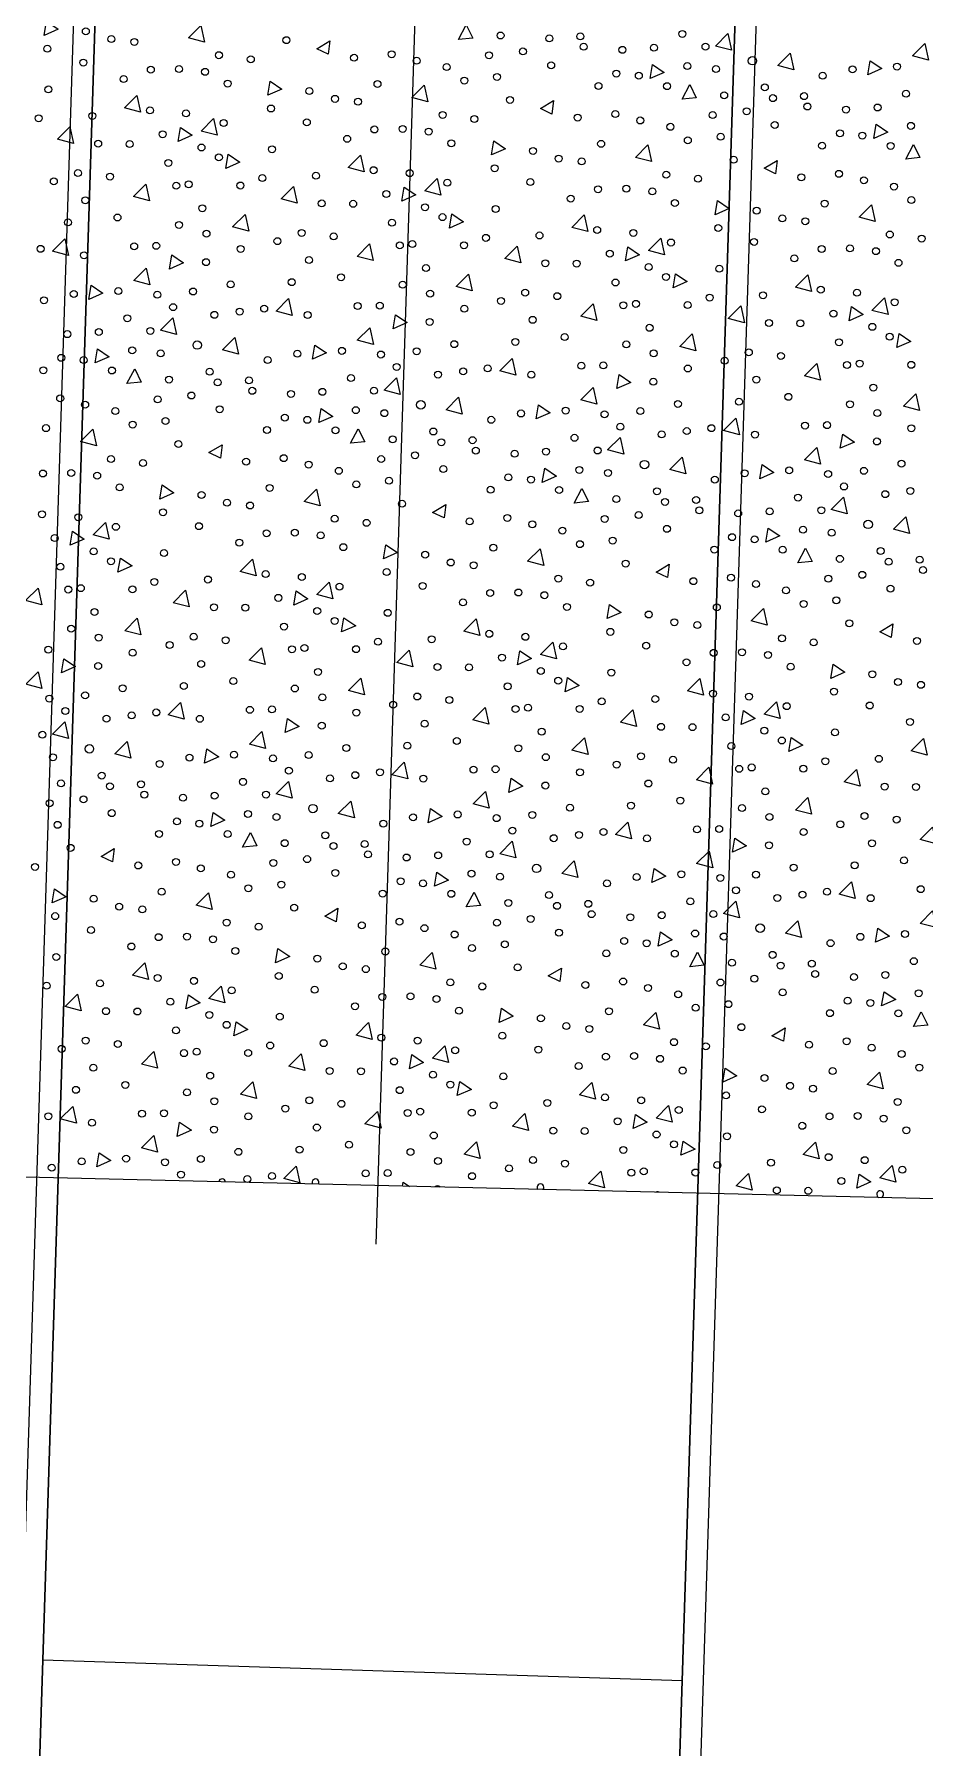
# Model space of a CAD drawing. Extents: x 2536801 to 2538856, y 7112140 to 7131569.
# Drawn here: x 2538116.6 to 2538158.4, y 7124853.6 to 7124934 of the extents above; entities that cross this region are included whole.
import ezdxf

# ---------------------------------------------------------------- set-up
doc = ezdxf.new("R2010")
doc.units = 0
doc.header["$LTSCALE"] = 100
doc.header["$MEASUREMENT"] = 0
for name, color, linetype, lineweight in [('D_CTB_1', 2, 'Continuous', 0), ('D_EOS_ML', 7, 'Continuous', 30), ('D_RIPRAP_1', 7, 'Continuous', 0)]:
    doc.layers.add(name, color=color, linetype=linetype, lineweight=lineweight)

msp = doc.modelspace()

# ---------------------------------------------------------------- linework, layer by layer
at = {"layer": 'D_CTB_1', "linetype": 'Continuous', "lineweight": 0, "ltscale": 0.025}
for p, q in [((2538079.618, 7122710.126), (2538251.406, 7128101.788)), ((2538115.994, 7124856.643), (2538134.146, 7125426.355)), ((2538132.659, 7124877.256), (2538144.187, 7125239.073)), ((2538147.014, 7124856.788), (2538117.029, 7124857.744))]:
    msp.add_line(p, q, dxfattribs=at)
at = {"layer": 'D_EOS_ML'}
for p, q in [((2537858.555, 7116745.355), (2538220.422, 7128102.775)), ((2537888.539, 7116744.399), (2538250.407, 7128101.82))]:
    msp.add_line(p, q, dxfattribs=at)
at = {"layer": 'D_RIPRAP_1', "color": 7, "linetype": 'Continuous', "lineweight": 0}
for p, q in [((2538129.883, 7124933.314), (2538130.496, 7124933.687)), ((2538130.419, 7124933.059), (2538129.883, 7124933.314)), ((2538130.496, 7124933.687), (2538130.419, 7124933.059)), ((2538140.371, 7124930.511), (2538140.984, 7124930.884)), ((2538140.984, 7124930.884), (2538140.907, 7124930.256)), ((2538140.907, 7124930.256), (2538140.371, 7124930.511)), ((2538150.859, 7124927.709), (2538151.472, 7124928.081)), ((2538151.395, 7124927.454), (2538150.859, 7124927.709)), ((2538151.472, 7124928.081), (2538151.395, 7124927.454)), ((2538124.822, 7124914.377), (2538125.435, 7124914.749)), ((2538125.359, 7124914.122), (2538124.822, 7124914.377)), ((2538125.435, 7124914.749), (2538125.359, 7124914.122)), ((2538135.31, 7124911.574), (2538135.923, 7124911.946)), ((2538135.847, 7124911.319), (2538135.31, 7124911.574)), ((2538135.923, 7124911.946), (2538135.847, 7124911.319)), ((2538145.798, 7124908.771), (2538146.411, 7124909.144)), ((2538146.334, 7124908.516), (2538145.798, 7124908.771)), ((2538146.411, 7124909.144), (2538146.334, 7124908.516)), ((2538156.286, 7124905.968), (2538156.899, 7124906.341)), ((2538156.822, 7124905.713), (2538156.286, 7124905.968)), ((2538156.899, 7124906.341), (2538156.822, 7124905.713)), ((2538119.761, 7124895.439), (2538120.374, 7124895.812)), ((2538120.374, 7124895.812), (2538120.298, 7124895.184)), ((2538120.298, 7124895.184), (2538119.761, 7124895.439)), ((2538130.249, 7124892.637), (2538130.862, 7124893.009)), ((2538130.786, 7124892.381), (2538130.249, 7124892.637)), ((2538130.862, 7124893.009), (2538130.786, 7124892.381)), ((2538140.737, 7124889.834), (2538141.35, 7124890.206)), ((2538141.35, 7124890.206), (2538141.274, 7124889.579)), ((2538141.274, 7124889.579), (2538140.737, 7124889.834)), ((2538151.225, 7124887.031), (2538151.838, 7124887.403)), ((2538151.762, 7124886.776), (2538151.225, 7124887.031)), ((2538151.838, 7124887.403), (2538151.762, 7124886.776)), ((2538229.723, 7124877.721), (2538035.77, 7124882.289))]:
    msp.add_line(p, q, dxfattribs=at)
at = {"layer": 'D_RIPRAP_1', "color": 7, "linetype": 'Continuous', "lineweight": 0, "flags": 128}
for points in [[(2538117.093, 7124933.94), (2538117.204, 7124934.602), (2538117.753, 7124934.231)], [(2538124.605, 7124933.628), (2538123.853, 7124933.828), (2538124.433, 7124934.41)], [(2538137.189, 7124933.819), (2538136.523, 7124933.751), (2538136.886, 7124934.436)], [(2538149.332, 7124933.243), (2538148.58, 7124933.443), (2538149.16, 7124934.025)], [(2538158.567, 7124932.778), (2538157.816, 7124932.979), (2538158.396, 7124933.561)], [(2538145.516, 7124931.917), (2538145.627, 7124932.579), (2538146.176, 7124932.208)], [(2538152.249, 7124932.322), (2538151.498, 7124932.523), (2538152.078, 7124933.105)], [(2538155.715, 7124932.091), (2538155.826, 7124932.753), (2538156.375, 7124932.383)], [(2538127.581, 7124931.137), (2538127.692, 7124931.799), (2538128.241, 7124931.428)], [(2538121.614, 7124930.345), (2538120.862, 7124930.545), (2538121.442, 7124931.127)], [(2538135.093, 7124930.825), (2538134.341, 7124931.026), (2538134.921, 7124931.608)], [(2538147.677, 7124931.016), (2538147.011, 7124930.948), (2538147.374, 7124931.633)], [(2538118.467, 7124928.879), (2538117.715, 7124929.08), (2538118.295, 7124929.662)], [(2538123.377, 7124928.969), (2538123.487, 7124929.631), (2538124.036, 7124929.26)], [(2538125.205, 7124929.257), (2538124.453, 7124929.457), (2538125.033, 7124930.039)], [(2538156.004, 7124929.114), (2538156.115, 7124929.776), (2538156.664, 7124929.405)], [(2538138.069, 7124928.334), (2538138.179, 7124928.996), (2538138.729, 7124928.626)], [(2538145.581, 7124928.022), (2538144.829, 7124928.223), (2538145.409, 7124928.805)], [(2538158.165, 7124928.213), (2538157.499, 7124928.145), (2538157.862, 7124928.831)], [(2538125.615, 7124927.708), (2538125.726, 7124928.37), (2538126.275, 7124928)], [(2538132.102, 7124927.542), (2538131.35, 7124927.743), (2538131.93, 7124928.325)], [(2538122.036, 7124926.183), (2538121.284, 7124926.383), (2538121.864, 7124926.965)], [(2538128.955, 7124926.077), (2538128.203, 7124926.277), (2538128.783, 7124926.859)], [(2538135.693, 7124926.454), (2538134.941, 7124926.655), (2538135.521, 7124927.237)], [(2538133.865, 7124926.166), (2538133.975, 7124926.828), (2538134.524, 7124926.458)], [(2538148.557, 7124925.531), (2538148.667, 7124926.193), (2538149.216, 7124925.823)], [(2538126.683, 7124924.763), (2538125.931, 7124924.963), (2538126.511, 7124925.545)], [(2538136.103, 7124924.905), (2538136.214, 7124925.567), (2538136.763, 7124925.197)], [(2538142.59, 7124924.739), (2538141.838, 7124924.94), (2538142.418, 7124925.522)], [(2538156.069, 7124925.219), (2538155.317, 7124925.42), (2538155.897, 7124926.002)], [(2538146.181, 7124923.651), (2538145.429, 7124923.852), (2538146.009, 7124924.434)], [(2538118.235, 7124923.617), (2538117.483, 7124923.818), (2538118.063, 7124924.4)], [(2538122.969, 7124922.987), (2538123.079, 7124923.649), (2538123.628, 7124923.279)], [(2538132.524, 7124923.38), (2538131.772, 7124923.581), (2538132.352, 7124924.163)], [(2538139.443, 7124923.274), (2538138.691, 7124923.475), (2538139.271, 7124924.057)], [(2538144.353, 7124923.363), (2538144.463, 7124924.025), (2538145.012, 7124923.655)], [(2538122.043, 7124922.249), (2538121.291, 7124922.45), (2538121.871, 7124923.032)], [(2538119.191, 7124921.562), (2538119.301, 7124922.224), (2538119.85, 7124921.854)], [(2538137.171, 7124921.96), (2538136.419, 7124922.161), (2538136.999, 7124922.743)], [(2538146.591, 7124922.103), (2538146.702, 7124922.764), (2538147.251, 7124922.394)], [(2538153.078, 7124921.936), (2538152.326, 7124922.137), (2538152.906, 7124922.719)], [(2538128.722, 7124920.814), (2538127.971, 7124921.015), (2538128.551, 7124921.597)], [(2538143.012, 7124920.577), (2538142.26, 7124920.778), (2538142.84, 7124921.36)], [(2538149.931, 7124920.471), (2538149.179, 7124920.672), (2538149.759, 7124921.254)], [(2538154.84, 7124920.56), (2538154.951, 7124921.222), (2538155.5, 7124920.852)], [(2538156.669, 7124920.848), (2538155.917, 7124921.049), (2538156.497, 7124921.631)], [(2538123.295, 7124919.911), (2538122.544, 7124920.112), (2538123.124, 7124920.694)], [(2538133.456, 7124920.185), (2538133.567, 7124920.846), (2538134.116, 7124920.476)], [(2538126.213, 7124918.99), (2538125.461, 7124919.191), (2538126.041, 7124919.773)], [(2538132.531, 7124919.447), (2538131.779, 7124919.647), (2538132.359, 7124920.229)], [(2538147.659, 7124919.157), (2538146.907, 7124919.358), (2538147.487, 7124919.94)], [(2538157.079, 7124919.3), (2538157.19, 7124919.962), (2538157.739, 7124919.591)], [(2538119.48, 7124918.585), (2538119.59, 7124919.247), (2538120.139, 7124918.876)], [(2538129.678, 7124918.76), (2538129.789, 7124919.422), (2538130.338, 7124919.051)], [(2538139.21, 7124918.011), (2538138.459, 7124918.212), (2538139.039, 7124918.794)], [(2538121.64, 7124917.684), (2538120.974, 7124917.616), (2538121.337, 7124918.302)], [(2538143.944, 7124917.382), (2538144.055, 7124918.044), (2538144.604, 7124917.673)], [(2538153.5, 7124917.774), (2538152.748, 7124917.975), (2538153.328, 7124918.557)], [(2538133.783, 7124917.108), (2538133.032, 7124917.309), (2538133.611, 7124917.891)], [(2538143.018, 7124916.644), (2538142.267, 7124916.845), (2538142.847, 7124917.427)], [(2538129.968, 7124915.782), (2538130.078, 7124916.444), (2538130.627, 7124916.074)], [(2538136.7, 7124916.188), (2538135.949, 7124916.388), (2538136.529, 7124916.97)], [(2538140.166, 7124915.957), (2538140.277, 7124916.619), (2538140.826, 7124916.248)], [(2538158.147, 7124916.354), (2538157.395, 7124916.555), (2538157.975, 7124917.137)], [(2538149.698, 7124915.209), (2538148.947, 7124915.409), (2538149.527, 7124915.991)], [(2538119.544, 7124914.69), (2538118.793, 7124914.891), (2538119.373, 7124915.473)], [(2538132.128, 7124914.882), (2538131.462, 7124914.813), (2538131.825, 7124915.499)], [(2538144.271, 7124914.305), (2538143.52, 7124914.506), (2538144.099, 7124915.088)], [(2538154.432, 7124914.579), (2538154.543, 7124915.241), (2538155.092, 7124914.871)], [(2538147.188, 7124913.385), (2538146.437, 7124913.586), (2538147.017, 7124914.168)], [(2538153.506, 7124913.841), (2538152.755, 7124914.042), (2538153.335, 7124914.624)], [(2538140.455, 7124912.979), (2538140.566, 7124913.641), (2538141.115, 7124913.271)], [(2538150.654, 7124913.154), (2538150.765, 7124913.816), (2538151.314, 7124913.446)], [(2538122.52, 7124912.199), (2538122.631, 7124912.861), (2538123.18, 7124912.491)], [(2538130.032, 7124911.887), (2538129.281, 7124912.088), (2538129.86, 7124912.67)], [(2538142.616, 7124912.079), (2538141.95, 7124912.011), (2538142.313, 7124912.696)], [(2538154.759, 7124911.502), (2538154.007, 7124911.703), (2538154.587, 7124912.285)], [(2538120.144, 7124910.319), (2538119.392, 7124910.52), (2538119.972, 7124911.102)], [(2538150.943, 7124910.176), (2538151.054, 7124910.838), (2538151.603, 7124910.468)], [(2538157.676, 7124910.582), (2538156.925, 7124910.783), (2538157.505, 7124911.365)], [(2538118.316, 7124910.031), (2538118.426, 7124910.693), (2538118.975, 7124910.323)], [(2538133.008, 7124909.397), (2538133.119, 7124910.058), (2538133.668, 7124909.688)], [(2538120.554, 7124908.771), (2538120.665, 7124909.433), (2538121.214, 7124909.062)], [(2538127.041, 7124908.604), (2538126.29, 7124908.805), (2538126.869, 7124909.387)], [(2538140.52, 7124909.085), (2538139.768, 7124909.285), (2538140.348, 7124909.867)], [(2538153.104, 7124909.276), (2538152.438, 7124909.208), (2538152.801, 7124909.893)], [(2538116.975, 7124907.245), (2538116.223, 7124907.446), (2538116.803, 7124908.028)], [(2538123.894, 7124907.139), (2538123.143, 7124907.34), (2538123.722, 7124907.922)], [(2538128.804, 7124907.229), (2538128.914, 7124907.89), (2538129.463, 7124907.52)], [(2538130.632, 7124907.516), (2538129.88, 7124907.717), (2538130.46, 7124908.299)], [(2538143.496, 7124906.594), (2538143.607, 7124907.256), (2538144.156, 7124906.885)], [(2538151.008, 7124906.282), (2538150.256, 7124906.483), (2538150.836, 7124907.065)], [(2538121.622, 7124905.825), (2538120.87, 7124906.026), (2538121.45, 7124906.608)], [(2538131.042, 7124905.968), (2538131.153, 7124906.63), (2538131.702, 7124906.259)], [(2538137.529, 7124905.801), (2538136.777, 7124906.002), (2538137.357, 7124906.584)], [(2538127.463, 7124904.442), (2538126.711, 7124904.643), (2538127.291, 7124905.225)], [(2538141.12, 7124904.713), (2538140.368, 7124904.914), (2538140.948, 7124905.496)], [(2538117.908, 7124904.05), (2538118.018, 7124904.712), (2538118.567, 7124904.342)], [(2538134.382, 7124904.336), (2538133.63, 7124904.537), (2538134.21, 7124905.119)], [(2538139.292, 7124904.426), (2538139.402, 7124905.088), (2538139.951, 7124904.717)], [(2538153.984, 7124903.791), (2538154.095, 7124904.453), (2538154.644, 7124904.083)], [(2538116.982, 7124903.312), (2538116.23, 7124903.513), (2538116.81, 7124904.095)], [(2538132.11, 7124903.022), (2538131.358, 7124903.223), (2538131.938, 7124903.805)], [(2538141.53, 7124903.165), (2538141.641, 7124903.827), (2538142.19, 7124903.457)], [(2538148.017, 7124902.999), (2538147.265, 7124903.2), (2538147.845, 7124903.782)], [(2538123.662, 7124901.877), (2538122.91, 7124902.078), (2538123.49, 7124902.66)], [(2538137.951, 7124901.639), (2538137.199, 7124901.84), (2538137.779, 7124902.422)], [(2538144.87, 7124901.533), (2538144.118, 7124901.734), (2538144.698, 7124902.316)], [(2538149.78, 7124901.623), (2538149.89, 7124902.285), (2538150.439, 7124901.915)], [(2538151.608, 7124901.911), (2538150.856, 7124902.112), (2538151.436, 7124902.694)], [(2538118.234, 7124900.973), (2538117.483, 7124901.174), (2538118.063, 7124901.756)], [(2538127.47, 7124900.509), (2538126.718, 7124900.71), (2538127.298, 7124901.292)], [(2538128.396, 7124901.247), (2538128.506, 7124901.909), (2538129.055, 7124901.539)], [(2538121.152, 7124900.053), (2538120.4, 7124900.254), (2538120.98, 7124900.836)], [(2538124.618, 7124899.822), (2538124.728, 7124900.484), (2538125.277, 7124900.114)], [(2538142.598, 7124900.22), (2538141.846, 7124900.42), (2538142.426, 7124901.002)], [(2538152.018, 7124900.362), (2538152.129, 7124901.024), (2538152.678, 7124900.654)], [(2538158.505, 7124900.196), (2538157.753, 7124900.397), (2538158.333, 7124900.979)], [(2538134.15, 7124899.074), (2538133.398, 7124899.275), (2538133.978, 7124899.857)], [(2538148.439, 7124898.837), (2538147.687, 7124899.038), (2538148.267, 7124899.62)], [(2538155.358, 7124898.731), (2538154.606, 7124898.932), (2538155.186, 7124899.514)], [(2538128.722, 7124898.17), (2538127.971, 7124898.371), (2538128.551, 7124898.953)], [(2538138.884, 7124898.444), (2538138.994, 7124899.106), (2538139.543, 7124898.736)], [(2538131.64, 7124897.25), (2538130.888, 7124897.451), (2538131.468, 7124898.033)], [(2538137.958, 7124897.706), (2538137.206, 7124897.907), (2538137.786, 7124898.489)], [(2538153.086, 7124897.417), (2538152.334, 7124897.618), (2538152.914, 7124898.2)], [(2538124.907, 7124896.845), (2538125.017, 7124897.507), (2538125.566, 7124897.136)], [(2538135.106, 7124897.019), (2538135.216, 7124897.681), (2538135.765, 7124897.311)], [(2538127.067, 7124895.944), (2538126.401, 7124895.876), (2538126.765, 7124896.561)], [(2538144.638, 7124896.271), (2538143.886, 7124896.472), (2538144.466, 7124897.054)], [(2538149.371, 7124895.642), (2538149.482, 7124896.303), (2538150.031, 7124895.933)], [(2538158.927, 7124896.034), (2538158.175, 7124896.235), (2538158.755, 7124896.817)], [(2538139.21, 7124895.368), (2538138.459, 7124895.569), (2538139.039, 7124896.151)], [(2538148.446, 7124894.904), (2538147.694, 7124895.104), (2538148.274, 7124895.686)], [(2538135.395, 7124894.042), (2538135.505, 7124894.704), (2538136.054, 7124894.333)], [(2538142.128, 7124894.447), (2538141.376, 7124894.648), (2538141.956, 7124895.23)], [(2538145.594, 7124894.217), (2538145.704, 7124894.878), (2538146.253, 7124894.508)], [(2538117.459, 7124893.262), (2538117.57, 7124893.924), (2538118.119, 7124893.554)], [(2538155.125, 7124893.468), (2538154.374, 7124893.669), (2538154.954, 7124894.251)], [(2538124.971, 7124892.95), (2538124.22, 7124893.151), (2538124.8, 7124893.733)], [(2538137.555, 7124893.141), (2538136.889, 7124893.073), (2538137.252, 7124893.759)], [(2538149.698, 7124892.565), (2538148.947, 7124892.766), (2538149.527, 7124893.348)], [(2538152.615, 7124891.644), (2538151.864, 7124891.845), (2538152.444, 7124892.427)], [(2538158.934, 7124892.101), (2538158.182, 7124892.302), (2538158.762, 7124892.884)], [(2538145.883, 7124891.239), (2538145.993, 7124891.901), (2538146.542, 7124891.531)], [(2538156.081, 7124891.414), (2538156.192, 7124892.076), (2538156.741, 7124891.705)], [(2538127.947, 7124890.459), (2538128.058, 7124891.121), (2538128.607, 7124890.751)], [(2538135.459, 7124890.147), (2538134.708, 7124890.348), (2538135.288, 7124890.93)], [(2538148.043, 7124890.339), (2538147.377, 7124890.27), (2538147.74, 7124890.956)], [(2538121.98, 7124889.667), (2538121.229, 7124889.868), (2538121.809, 7124890.45)], [(2538125.571, 7124888.579), (2538124.819, 7124888.78), (2538125.399, 7124889.362)], [(2538156.37, 7124888.436), (2538156.481, 7124889.098), (2538157.03, 7124888.728)], [(2538118.833, 7124888.202), (2538118.082, 7124888.403), (2538118.662, 7124888.985)], [(2538123.743, 7124888.291), (2538123.853, 7124888.953), (2538124.402, 7124888.583)], [(2538138.435, 7124887.656), (2538138.546, 7124888.318), (2538139.095, 7124887.948)], [(2538125.981, 7124887.03), (2538126.092, 7124887.692), (2538126.641, 7124887.322)], [(2538132.468, 7124886.864), (2538131.717, 7124887.065), (2538132.297, 7124887.647)], [(2538145.947, 7124887.344), (2538145.196, 7124887.545), (2538145.775, 7124888.127)], [(2538158.531, 7124887.536), (2538157.865, 7124887.468), (2538158.228, 7124888.153)], [(2538122.402, 7124885.505), (2538121.65, 7124885.706), (2538122.23, 7124886.288)], [(2538129.321, 7124885.399), (2538128.57, 7124885.6), (2538129.15, 7124886.182)], [(2538134.231, 7124885.488), (2538134.341, 7124886.15), (2538134.89, 7124885.78)], [(2538136.059, 7124885.776), (2538135.307, 7124885.977), (2538135.887, 7124886.559)], [(2538148.923, 7124884.854), (2538149.034, 7124885.515), (2538149.583, 7124885.145)], [(2538156.435, 7124884.541), (2538155.684, 7124884.742), (2538156.263, 7124885.324)], [(2538127.049, 7124884.085), (2538126.297, 7124884.286), (2538126.877, 7124884.868)], [(2538136.469, 7124884.228), (2538136.58, 7124884.89), (2538137.129, 7124884.519)], [(2538142.956, 7124884.061), (2538142.205, 7124884.262), (2538142.784, 7124884.844)], [(2538118.601, 7124882.939), (2538117.849, 7124883.14), (2538118.429, 7124883.722)], [(2538132.89, 7124882.702), (2538132.138, 7124882.903), (2538132.718, 7124883.485)], [(2538146.547, 7124882.973), (2538145.795, 7124883.174), (2538146.375, 7124883.756)], [(2538123.335, 7124882.31), (2538123.445, 7124882.972), (2538123.994, 7124882.601)], [(2538139.809, 7124882.596), (2538139.058, 7124882.797), (2538139.637, 7124883.379)], [(2538144.719, 7124882.686), (2538144.829, 7124883.347), (2538145.378, 7124882.977)], [(2538122.409, 7124881.572), (2538121.657, 7124881.773), (2538122.237, 7124882.355)], [(2538137.537, 7124881.282), (2538136.785, 7124881.483), (2538137.365, 7124882.065)], [(2538146.957, 7124881.425), (2538147.068, 7124882.087), (2538147.617, 7124881.716)], [(2538153.444, 7124881.258), (2538152.692, 7124881.459), (2538153.272, 7124882.041)], [(2538119.557, 7124880.885), (2538119.667, 7124881.547), (2538120.216, 7124881.176)], [(2538129.089, 7124880.136), (2538128.337, 7124880.337), (2538128.917, 7124880.919)], [(2538143.378, 7124879.899), (2538142.626, 7124880.1), (2538143.206, 7124880.682)], [(2538150.297, 7124879.793), (2538149.546, 7124879.994), (2538150.125, 7124880.576)], [(2538155.207, 7124879.883), (2538155.317, 7124880.545), (2538155.866, 7124880.174)], [(2538157.035, 7124880.17), (2538156.283, 7124880.371), (2538156.863, 7124880.953)]]:
    msp.add_lwpolyline(points, close=True, dxfattribs=at)
msp.add_lwpolyline([(2538133.901, 7124879.978), (2538133.933, 7124880.169), (2538134.228, 7124879.97)], dxfattribs=at)
at = {"layer": 'D_RIPRAP_1', "color": 7, "linetype": 'Continuous', "lineweight": 0}
for centre, radius in [((2538119.045, 7124934.132), 0.163), ((2538138.496, 7124933.938), 0.163), ((2538147.026, 7124934.01), 0.163), ((2538117.242, 7124933.318), 0.163), ((2538120.244, 7124933.768), 0.163), ((2538121.324, 7124933.637), 0.163), ((2538128.451, 7124933.718), 0.163), ((2538139.546, 7124933.189), 0.163), ((2538140.783, 7124933.803), 0.163), ((2538142.243, 7124933.897), 0.163), ((2538142.398, 7124933.41), 0.163), ((2538144.214, 7124933.265), 0.163), ((2538145.692, 7124933.362), 0.163), ((2538148.109, 7124933.414), 0.163), ((2538118.923, 7124932.668), 0.163), ((2538122.094, 7124932.334), 0.163), ((2538123.42, 7124932.361), 0.163), ((2538125.29, 7124933.014), 0.163), ((2538126.783, 7124932.824), 0.163), ((2538131.625, 7124932.892), 0.163), ((2538133.391, 7124933.056), 0.163), ((2538134.561, 7124932.755), 0.163), ((2538135.973, 7124932.459), 0.163), ((2538137.958, 7124933.009), 0.163), ((2538140.871, 7124932.543), 0.163), ((2538147.257, 7124932.503), 0.163), ((2538148.598, 7124932.362), 0.163), ((2538150.309, 7124932.754), 0.199), ((2538155.005, 7124932.347), 0.163), ((2538157.094, 7124932.481), 0.163), ((2538120.815, 7124931.895), 0.163), ((2538124.638, 7124932.234), 0.163), ((2538125.696, 7124931.684), 0.163), ((2538132.726, 7124931.66), 0.163), ((2538136.793, 7124931.824), 0.163), ((2538138.331, 7124931.994), 0.163), ((2538143.091, 7124931.571), 0.163), ((2538143.927, 7124932.153), 0.163), ((2538144.982, 7124932.049), 0.163), ((2538146.305, 7124931.561), 0.163), ((2538150.892, 7124931.503), 0.163), ((2538153.607, 7124932.05), 0.163), ((2538117.29, 7124931.407), 0.163), ((2538129.533, 7124931.329), 0.163), ((2538130.732, 7124930.966), 0.163), ((2538131.812, 7124930.834), 0.163), ((2538138.939, 7124930.915), 0.163), ((2538148.984, 7124931.135), 0.163), ((2538151.271, 7124931), 0.163), ((2538152.731, 7124931.094), 0.163), ((2538157.514, 7124931.207), 0.163), ((2538116.837, 7124930.054), 0.163), ((2538119.347, 7124930.166), 0.163), ((2538122.053, 7124930.424), 0.163), ((2538123.749, 7124930.283), 0.163), ((2538127.73, 7124930.515), 0.163), ((2538135.778, 7124930.211), 0.163), ((2538137.271, 7124930.021), 0.163), ((2538142.113, 7124930.089), 0.163), ((2538143.879, 7124930.253), 0.163), ((2538145.049, 7124929.953), 0.163), ((2538148.446, 7124930.206), 0.163), ((2538150.034, 7124930.386), 0.163), ((2538152.886, 7124930.608), 0.163), ((2538154.702, 7124930.462), 0.163), ((2538156.179, 7124930.56), 0.163), ((2538122.647, 7124929.307), 0.163), ((2538125.515, 7124929.834), 0.163), ((2538129.411, 7124929.865), 0.163), ((2538131.303, 7124929.092), 0.163), ((2538132.582, 7124929.531), 0.163), ((2538133.908, 7124929.558), 0.163), ((2538135.126, 7124929.431), 0.163), ((2538146.461, 7124929.656), 0.163), ((2538148.819, 7124929.192), 0.163), ((2538151.359, 7124929.741), 0.163), ((2538154.415, 7124929.35), 0.163), ((2538155.47, 7124929.246), 0.163), ((2538157.745, 7124929.7), 0.163), ((2538119.624, 7124928.864), 0.163), ((2538121.096, 7124928.848), 0.163), ((2538124.47, 7124928.685), 0.163), ((2538127.778, 7124928.604), 0.163), ((2538136.184, 7124928.881), 0.163), ((2538140.021, 7124928.527), 0.163), ((2538143.214, 7124928.857), 0.163), ((2538147.281, 7124929.021), 0.163), ((2538153.579, 7124928.768), 0.163), ((2538156.793, 7124928.758), 0.163), ((2538118.676, 7124927.484), 0.163), ((2538122.913, 7124927.96), 0.163), ((2538125.285, 7124928.223), 0.163), ((2538132.541, 7124927.621), 0.163), ((2538134.237, 7124927.481), 0.163), ((2538138.217, 7124927.713), 0.163), ((2538141.219, 7124928.163), 0.163), ((2538142.3, 7124928.031), 0.163), ((2538149.427, 7124928.112), 0.163), ((2538117.545, 7124927.095), 0.163), ((2538120.181, 7124927.32), 0.163), ((2538123.284, 7124926.894), 0.163), ((2538123.872, 7124926.959), 0.163), ((2538126.294, 7124926.902), 0.163), ((2538127.325, 7124927.251), 0.163), ((2538129.835, 7124927.363), 0.163), ((2538136.002, 7124927.031), 0.163), ((2538139.899, 7124927.063), 0.163), ((2538143.07, 7124926.728), 0.163), ((2538144.396, 7124926.755), 0.163), ((2538146.266, 7124927.408), 0.163), ((2538147.759, 7124927.218), 0.163), ((2538152.601, 7124927.287), 0.163), ((2538154.367, 7124927.45), 0.163), ((2538155.537, 7124927.15), 0.163), ((2538156.949, 7124926.853), 0.163), ((2538119.026, 7124926.208), 0.163), ((2538130.112, 7124926.061), 0.163), ((2538131.584, 7124926.045), 0.163), ((2538133.135, 7124926.504), 0.163), ((2538134.958, 7124925.882), 0.163), ((2538141.791, 7124926.29), 0.163), ((2538145.614, 7124926.628), 0.163), ((2538146.672, 7124926.078), 0.163), ((2538153.702, 7124926.054), 0.163), ((2538157.768, 7124926.218), 0.163), ((2538118.214, 7124925.173), 0.163), ((2538120.531, 7124925.402), 0.163), ((2538124.512, 7124925.835), 0.163), ((2538133.401, 7124925.158), 0.163), ((2538135.773, 7124925.42), 0.163), ((2538138.266, 7124925.801), 0.163), ((2538150.509, 7124925.724), 0.163), ((2538151.707, 7124925.36), 0.163), ((2538152.788, 7124925.229), 0.163), ((2538123.42, 7124925.055), 0.163), ((2538124.706, 7124924.639), 0.163), ((2538128.033, 7124924.292), 0.163), ((2538129.164, 7124924.681), 0.163), ((2538130.669, 7124924.517), 0.163), ((2538137.813, 7124924.448), 0.163), ((2538140.323, 7124924.56), 0.163), ((2538143.029, 7124924.818), 0.163), ((2538144.725, 7124924.678), 0.163), ((2538148.705, 7124924.91), 0.163), ((2538150.387, 7124924.26), 0.163), ((2538156.754, 7124924.606), 0.163), ((2538158.247, 7124924.415), 0.163), ((2538116.922, 7124923.933), 0.163), ((2538118.965, 7124923.633), 0.163), ((2538121.312, 7124924.055), 0.163), ((2538122.346, 7124924.075), 0.163), ((2538126.304, 7124923.928), 0.163), ((2538133.772, 7124924.092), 0.163), ((2538134.36, 7124924.156), 0.163), ((2538136.782, 7124924.099), 0.163), ((2538143.623, 7124923.701), 0.163), ((2538146.49, 7124924.229), 0.163), ((2538152.279, 7124923.487), 0.163), ((2538153.558, 7124923.926), 0.163), ((2538154.884, 7124923.952), 0.163), ((2538156.102, 7124923.825), 0.163), ((2538124.686, 7124923.309), 0.163), ((2538129.514, 7124923.406), 0.163), ((2538135, 7124923.033), 0.163), ((2538140.6, 7124923.258), 0.163), ((2538142.072, 7124923.242), 0.163), ((2538145.446, 7124923.079), 0.163), ((2538148.754, 7124922.999), 0.163), ((2538157.16, 7124923.276), 0.163), ((2538120.57, 7124921.952), 0.163), ((2538124.074, 7124921.932), 0.163), ((2538125.838, 7124922.266), 0.163), ((2538128.702, 7124922.37), 0.163), ((2538131.019, 7124922.6), 0.163), ((2538133.908, 7124922.252), 0.163), ((2538139.652, 7124921.878), 0.163), ((2538143.888, 7124922.355), 0.163), ((2538146.261, 7124922.617), 0.163), ((2538153.517, 7124922.015), 0.163), ((2538155.212, 7124921.875), 0.163), ((2538117.082, 7124921.521), 0.163), ((2538118.481, 7124921.818), 0.163), ((2538122.397, 7124921.78), 0.163), ((2538123.14, 7124921.198), 0.163), ((2538127.409, 7124921.13), 0.163), ((2538131.8, 7124921.252), 0.163), ((2538132.834, 7124921.272), 0.163), ((2538135.194, 7124921.836), 0.163), ((2538136.792, 7124921.125), 0.163), ((2538138.521, 7124921.489), 0.163), ((2538141.156, 7124921.714), 0.163), ((2538144.26, 7124921.289), 0.163), ((2538144.848, 7124921.353), 0.163), ((2538147.27, 7124921.296), 0.163), ((2538148.301, 7124921.646), 0.163), ((2538150.811, 7124921.757), 0.163), ((2538156.978, 7124921.426), 0.163), ((2538120.989, 7124920.678), 0.163), ((2538125.075, 7124920.839), 0.163), ((2538126.256, 7124920.991), 0.163), ((2538129.453, 7124920.83), 0.163), ((2538135.174, 7124920.506), 0.163), ((2538140.002, 7124920.603), 0.163), ((2538151.088, 7124920.456), 0.163), ((2538152.56, 7124920.439), 0.163), ((2538154.111, 7124920.898), 0.163), ((2538155.934, 7124920.276), 0.163), ((2538118.177, 7124919.933), 0.163), ((2538119.655, 7124920.031), 0.163), ((2538122.072, 7124920.082), 0.163), ((2538124.272, 7124919.422), 0.199), ((2538136.326, 7124919.463), 0.163), ((2538139.19, 7124919.567), 0.163), ((2538141.507, 7124919.797), 0.163), ((2538144.396, 7124919.449), 0.163), ((2538145.488, 7124920.23), 0.163), ((2538154.376, 7124919.552), 0.163), ((2538156.749, 7124919.814), 0.163), ((2538117.891, 7124918.821), 0.163), ((2538118.946, 7124918.717), 0.163), ((2538121.22, 7124919.171), 0.163), ((2538122.561, 7124919.03), 0.163), ((2538127.57, 7124918.719), 0.163), ((2538128.968, 7124919.016), 0.163), ((2538131.058, 7124919.149), 0.163), ((2538132.885, 7124918.977), 0.163), ((2538134.562, 7124919.129), 0.163), ((2538145.682, 7124919.033), 0.163), ((2538149.009, 7124918.686), 0.163), ((2538150.14, 7124919.076), 0.163), ((2538151.644, 7124918.912), 0.163), ((2538117.054, 7124918.239), 0.163), ((2538120.268, 7124918.229), 0.163), ((2538124.855, 7124918.171), 0.163), ((2538131.477, 7124917.875), 0.163), ((2538133.628, 7124918.396), 0.163), ((2538135.563, 7124918.036), 0.163), ((2538136.744, 7124918.188), 0.163), ((2538137.897, 7124918.327), 0.163), ((2538139.941, 7124918.027), 0.163), ((2538142.288, 7124918.45), 0.163), ((2538143.322, 7124918.469), 0.163), ((2538147.28, 7124918.322), 0.163), ((2538154.748, 7124918.486), 0.163), ((2538155.336, 7124918.55), 0.163), ((2538157.758, 7124918.493), 0.163), ((2538122.947, 7124917.803), 0.163), ((2538123.998, 7124917.055), 0.163), ((2538125.234, 7124917.668), 0.163), ((2538126.694, 7124917.762), 0.163), ((2538126.849, 7124917.276), 0.163), ((2538128.665, 7124917.13), 0.163), ((2538130.143, 7124917.228), 0.163), ((2538132.56, 7124917.28), 0.163), ((2538145.662, 7124917.703), 0.163), ((2538150.49, 7124917.8), 0.163), ((2538155.976, 7124917.427), 0.163), ((2538117.843, 7124916.921), 0.163), ((2538119.013, 7124916.621), 0.163), ((2538120.424, 7124916.324), 0.163), ((2538122.409, 7124916.875), 0.163), ((2538125.322, 7124916.409), 0.163), ((2538131.708, 7124916.369), 0.163), ((2538133.049, 7124916.228), 0.163), ((2538134.76, 7124916.619), 0.199), ((2538141.546, 7124916.346), 0.163), ((2538145.049, 7124916.327), 0.163), ((2538146.813, 7124916.661), 0.163), ((2538149.677, 7124916.765), 0.163), ((2538151.995, 7124916.994), 0.163), ((2538154.883, 7124916.647), 0.163), ((2538156.17, 7124916.23), 0.163), ((2538117.178, 7124915.525), 0.163), ((2538121.244, 7124915.689), 0.163), ((2538122.782, 7124915.86), 0.163), ((2538127.542, 7124915.437), 0.163), ((2538128.379, 7124916.018), 0.163), ((2538129.434, 7124915.914), 0.163), ((2538130.756, 7124915.426), 0.163), ((2538138.058, 7124915.916), 0.163), ((2538139.456, 7124916.213), 0.163), ((2538143.373, 7124916.174), 0.163), ((2538144.116, 7124915.593), 0.163), ((2538148.385, 7124915.524), 0.163), ((2538152.776, 7124915.647), 0.163), ((2538153.81, 7124915.666), 0.163), ((2538157.768, 7124915.52), 0.163), ((2538123.39, 7124914.78), 0.163), ((2538133.435, 7124915), 0.163), ((2538135.343, 7124915.368), 0.163), ((2538135.722, 7124914.865), 0.163), ((2538137.182, 7124914.96), 0.163), ((2538141.965, 7124915.072), 0.163), ((2538146.051, 7124915.233), 0.163), ((2538147.232, 7124915.385), 0.163), ((2538150.429, 7124915.224), 0.163), ((2538156.15, 7124914.9), 0.163), ((2538120.229, 7124914.077), 0.163), ((2538121.723, 7124913.887), 0.163), ((2538126.564, 7124913.955), 0.163), ((2538128.33, 7124914.118), 0.163), ((2538129.501, 7124913.818), 0.163), ((2538132.897, 7124914.072), 0.163), ((2538134.486, 7124914.252), 0.163), ((2538137.337, 7124914.473), 0.163), ((2538139.153, 7124914.327), 0.163), ((2538140.631, 7124914.425), 0.163), ((2538143.048, 7124914.477), 0.163), ((2538145.248, 7124913.816), 0.199), ((2538157.301, 7124913.858), 0.163), ((2538117.033, 7124913.397), 0.163), ((2538118.359, 7124913.423), 0.163), ((2538119.577, 7124913.296), 0.163), ((2538130.912, 7124913.522), 0.163), ((2538133.27, 7124913.057), 0.163), ((2538135.81, 7124913.606), 0.163), ((2538138.867, 7124913.215), 0.163), ((2538139.922, 7124913.112), 0.163), ((2538142.196, 7124913.566), 0.163), ((2538143.537, 7124913.425), 0.163), ((2538148.546, 7124913.113), 0.163), ((2538149.944, 7124913.41), 0.163), ((2538152.034, 7124913.543), 0.163), ((2538153.861, 7124913.371), 0.163), ((2538155.537, 7124913.524), 0.163), ((2538120.635, 7124912.747), 0.163), ((2538124.472, 7124912.392), 0.163), ((2538127.666, 7124912.723), 0.163), ((2538131.732, 7124912.886), 0.163), ((2538138.03, 7124912.634), 0.163), ((2538141.244, 7124912.624), 0.163), ((2538145.831, 7124912.565), 0.163), ((2538152.453, 7124912.27), 0.163), ((2538154.604, 7124912.79), 0.163), ((2538156.539, 7124912.43), 0.163), ((2538157.72, 7124912.582), 0.163), ((2538116.993, 7124911.486), 0.163), ((2538122.669, 7124911.578), 0.163), ((2538125.671, 7124912.028), 0.163), ((2538126.751, 7124911.897), 0.163), ((2538133.878, 7124911.978), 0.163), ((2538143.923, 7124912.197), 0.163), ((2538144.974, 7124911.449), 0.163), ((2538146.21, 7124912.063), 0.163), ((2538147.67, 7124912.157), 0.163), ((2538147.825, 7124911.67), 0.163), ((2538149.641, 7124911.524), 0.163), ((2538151.119, 7124911.622), 0.163), ((2538153.536, 7124911.674), 0.163), ((2538118.688, 7124911.346), 0.163), ((2538120.454, 7124910.897), 0.163), ((2538124.35, 7124910.928), 0.163), ((2538128.847, 7124910.62), 0.163), ((2538130.717, 7124911.274), 0.163), ((2538132.211, 7124911.084), 0.163), ((2538137.052, 7124911.152), 0.163), ((2538138.818, 7124911.316), 0.163), ((2538139.989, 7124911.015), 0.163), ((2538141.4, 7124910.719), 0.163), ((2538143.385, 7124911.269), 0.163), ((2538146.298, 7124910.803), 0.163), ((2538152.684, 7124910.763), 0.163), ((2538154.025, 7124910.622), 0.163), ((2538155.736, 7124911.013), 0.199), ((2538117.586, 7124910.369), 0.163), ((2538126.242, 7124910.155), 0.163), ((2538127.521, 7124910.594), 0.163), ((2538130.065, 7124910.494), 0.163), ((2538131.123, 7124909.944), 0.163), ((2538138.154, 7124909.92), 0.163), ((2538142.22, 7124910.084), 0.163), ((2538143.758, 7124910.254), 0.163), ((2538148.518, 7124909.831), 0.163), ((2538149.355, 7124910.413), 0.163), ((2538150.409, 7124910.309), 0.163), ((2538151.732, 7124909.821), 0.163), ((2538117.852, 7124909.023), 0.163), ((2538119.41, 7124909.747), 0.163), ((2538120.224, 7124909.285), 0.163), ((2538122.717, 7124909.667), 0.163), ((2538134.96, 7124909.589), 0.163), ((2538136.159, 7124909.225), 0.163), ((2538137.239, 7124909.094), 0.163), ((2538144.366, 7124909.175), 0.163), ((2538154.411, 7124909.395), 0.163), ((2538156.319, 7124909.763), 0.163), ((2538156.698, 7124909.26), 0.163), ((2538158.158, 7124909.354), 0.163), ((2538122.264, 7124908.314), 0.163), ((2538124.774, 7124908.426), 0.163), ((2538127.48, 7124908.684), 0.163), ((2538129.176, 7124908.543), 0.163), ((2538133.157, 7124908.775), 0.163), ((2538141.205, 7124908.471), 0.163), ((2538142.698, 7124908.281), 0.163), ((2538147.54, 7124908.349), 0.163), ((2538149.306, 7124908.513), 0.163), ((2538150.477, 7124908.212), 0.163), ((2538153.873, 7124908.466), 0.163), ((2538155.461, 7124908.646), 0.163), ((2538158.313, 7124908.867), 0.163), ((2538118.223, 7124907.957), 0.163), ((2538118.812, 7124908.021), 0.163), ((2538121.233, 7124907.964), 0.163), ((2538128.074, 7124907.566), 0.163), ((2538130.942, 7124908.094), 0.163), ((2538134.838, 7124908.125), 0.163), ((2538138.009, 7124907.791), 0.163), ((2538139.335, 7124907.818), 0.163), ((2538140.553, 7124907.691), 0.163), ((2538151.888, 7124907.916), 0.163), ((2538154.246, 7124907.451), 0.163), ((2538156.786, 7124908), 0.163), ((2538119.451, 7124906.898), 0.163), ((2538125.051, 7124907.124), 0.163), ((2538126.523, 7124907.107), 0.163), ((2538129.897, 7124906.945), 0.163), ((2538133.205, 7124906.864), 0.163), ((2538136.73, 7124907.352), 0.163), ((2538141.611, 7124907.141), 0.163), ((2538145.448, 7124906.786), 0.163), ((2538148.641, 7124907.117), 0.163), ((2538152.708, 7124907.281), 0.163), ((2538118.359, 7124906.118), 0.163), ((2538128.34, 7124906.22), 0.163), ((2538130.712, 7124906.483), 0.163), ((2538137.968, 7124905.881), 0.163), ((2538143.645, 7124905.972), 0.163), ((2538146.647, 7124906.423), 0.163), ((2538147.727, 7124906.291), 0.163), ((2538154.854, 7124906.372), 0.163), ((2538117.285, 7124905.137), 0.163), ((2538119.645, 7124905.701), 0.163), ((2538121.244, 7124904.991), 0.163), ((2538122.972, 7124905.355), 0.163), ((2538124.103, 7124905.744), 0.163), ((2538125.608, 7124905.58), 0.163), ((2538128.711, 7124905.154), 0.163), ((2538129.3, 7124905.218), 0.163), ((2538131.721, 7124905.161), 0.163), ((2538132.752, 7124905.511), 0.163), ((2538135.262, 7124905.623), 0.163), ((2538139.664, 7124905.74), 0.163), ((2538141.43, 7124905.291), 0.163), ((2538145.326, 7124905.322), 0.163), ((2538148.497, 7124904.988), 0.163), ((2538149.823, 7124905.015), 0.163), ((2538151.693, 7124905.668), 0.163), ((2538153.186, 7124905.478), 0.163), ((2538158.028, 7124905.546), 0.163), ((2538119.625, 7124904.371), 0.163), ((2538124.454, 7124904.468), 0.163), ((2538135.539, 7124904.321), 0.163), ((2538137.011, 7124904.304), 0.163), ((2538138.562, 7124904.764), 0.163), ((2538147.218, 7124904.549), 0.163), ((2538151.041, 7124904.888), 0.163), ((2538152.099, 7124904.338), 0.163), ((2538123.641, 7124903.433), 0.163), ((2538125.958, 7124903.662), 0.163), ((2538129.939, 7124904.095), 0.163), ((2538138.828, 7124903.417), 0.163), ((2538140.385, 7124904.142), 0.163), ((2538141.2, 7124903.68), 0.163), ((2538143.693, 7124904.061), 0.163), ((2538155.936, 7124903.984), 0.163), ((2538157.134, 7124903.62), 0.163), ((2538158.215, 7124903.488), 0.163), ((2538117.337, 7124902.842), 0.163), ((2538119.013, 7124902.995), 0.163), ((2538120.777, 7124903.329), 0.163), ((2538128.847, 7124903.315), 0.163), ((2538130.133, 7124902.899), 0.163), ((2538134.591, 7124902.941), 0.163), ((2538136.096, 7124902.777), 0.163), ((2538143.24, 7124902.708), 0.163), ((2538145.75, 7124902.82), 0.163), ((2538148.456, 7124903.078), 0.163), ((2538150.152, 7124902.937), 0.163), ((2538154.132, 7124903.17), 0.163), ((2538118.08, 7124902.261), 0.163), ((2538120.014, 7124901.901), 0.163), ((2538121.196, 7124902.053), 0.163), ((2538122.349, 7124902.192), 0.163), ((2538124.392, 7124901.893), 0.163), ((2538126.739, 7124902.315), 0.163), ((2538127.773, 7124902.335), 0.163), ((2538131.732, 7124902.188), 0.163), ((2538133.46, 7124902.552), 0.163), ((2538139.199, 7124902.351), 0.163), ((2538139.787, 7124902.416), 0.163), ((2538142.209, 7124902.359), 0.163), ((2538149.05, 7124901.961), 0.163), ((2538151.918, 7124902.488), 0.163), ((2538155.814, 7124902.519), 0.163), ((2538117.011, 7124901.145), 0.163), ((2538130.113, 7124901.569), 0.163), ((2538134.941, 7124901.665), 0.163), ((2538140.427, 7124901.292), 0.163), ((2538146.027, 7124901.518), 0.163), ((2538147.499, 7124901.502), 0.163), ((2538150.873, 7124901.339), 0.163), ((2538154.181, 7124901.258), 0.163), ((2538157.706, 7124901.747), 0.163), ((2538119.211, 7124900.484), 0.199), ((2538125.997, 7124900.211), 0.163), ((2538129.501, 7124900.192), 0.163), ((2538131.265, 7124900.526), 0.163), ((2538134.129, 7124900.63), 0.163), ((2538136.446, 7124900.859), 0.163), ((2538139.335, 7124900.512), 0.163), ((2538149.316, 7124900.615), 0.163), ((2538151.688, 7124900.877), 0.163), ((2538117.5, 7124900.093), 0.163), ((2538122.51, 7124899.781), 0.163), ((2538123.908, 7124900.078), 0.163), ((2538127.824, 7124900.04), 0.163), ((2538128.568, 7124899.458), 0.163), ((2538132.837, 7124899.39), 0.163), ((2538137.227, 7124899.512), 0.163), ((2538138.261, 7124899.532), 0.163), ((2538140.621, 7124900.096), 0.163), ((2538142.219, 7124899.385), 0.163), ((2538143.948, 7124899.749), 0.163), ((2538145.079, 7124900.138), 0.163), ((2538146.584, 7124899.974), 0.163), ((2538149.687, 7124899.549), 0.163), ((2538150.275, 7124899.613), 0.163), ((2538152.697, 7124899.556), 0.163), ((2538153.728, 7124899.905), 0.163), ((2538156.238, 7124900.017), 0.163), ((2538117.886, 7124898.866), 0.163), ((2538119.794, 7124899.234), 0.163), ((2538120.173, 7124898.731), 0.163), ((2538121.633, 7124898.825), 0.163), ((2538126.416, 7124898.938), 0.163), ((2538130.502, 7124899.098), 0.163), ((2538131.684, 7124899.251), 0.163), ((2538134.88, 7124899.09), 0.163), ((2538140.601, 7124898.766), 0.163), ((2538145.429, 7124898.862), 0.163), ((2538156.515, 7124898.715), 0.163), ((2538157.987, 7124898.699), 0.163), ((2538117.348, 7124897.937), 0.163), ((2538118.937, 7124898.117), 0.163), ((2538121.789, 7124898.338), 0.163), ((2538123.605, 7124898.193), 0.163), ((2538125.082, 7124898.29), 0.163), ((2538127.499, 7124898.342), 0.163), ((2538144.617, 7124897.827), 0.163), ((2538146.934, 7124898.057), 0.163), ((2538150.915, 7124898.49), 0.163), ((2538120.261, 7124897.471), 0.163), ((2538123.318, 7124897.081), 0.163), ((2538124.373, 7124896.977), 0.163), ((2538126.647, 7124897.431), 0.163), ((2538127.988, 7124897.29), 0.163), ((2538129.699, 7124897.682), 0.199), ((2538132.997, 7124896.978), 0.163), ((2538134.396, 7124897.275), 0.163), ((2538136.485, 7124897.409), 0.163), ((2538138.312, 7124897.237), 0.163), ((2538139.989, 7124897.389), 0.163), ((2538141.753, 7124897.723), 0.163), ((2538149.823, 7124897.709), 0.163), ((2538151.109, 7124897.293), 0.163), ((2538154.436, 7124896.946), 0.163), ((2538155.567, 7124897.335), 0.163), ((2538157.072, 7124897.171), 0.163), ((2538117.721, 7124896.922), 0.163), ((2538122.481, 7124896.499), 0.163), ((2538125.696, 7124896.489), 0.163), ((2538130.282, 7124896.431), 0.163), ((2538136.904, 7124896.135), 0.163), ((2538139.055, 7124896.655), 0.163), ((2538140.99, 7124896.296), 0.163), ((2538142.172, 7124896.448), 0.163), ((2538143.325, 7124896.587), 0.163), ((2538145.368, 7124896.287), 0.163), ((2538147.715, 7124896.709), 0.163), ((2538148.749, 7124896.729), 0.163), ((2538152.707, 7124896.582), 0.163), ((2538118.329, 7124895.843), 0.163), ((2538128.374, 7124896.063), 0.163), ((2538130.661, 7124895.928), 0.163), ((2538132.121, 7124896.022), 0.163), ((2538132.277, 7124895.536), 0.163), ((2538134.092, 7124895.39), 0.163), ((2538135.57, 7124895.488), 0.163), ((2538137.987, 7124895.539), 0.163), ((2538151.089, 7124895.963), 0.163), ((2538155.917, 7124896.06), 0.163), ((2538116.662, 7124894.949), 0.163), ((2538121.504, 7124895.017), 0.163), ((2538123.27, 7124895.181), 0.163), ((2538124.44, 7124894.881), 0.163), ((2538125.851, 7124894.584), 0.163), ((2538127.836, 7124895.134), 0.163), ((2538129.425, 7124895.314), 0.163), ((2538130.749, 7124894.669), 0.163), ((2538137.135, 7124894.628), 0.163), ((2538140.187, 7124894.879), 0.199), ((2538146.973, 7124894.606), 0.163), ((2538150.477, 7124894.586), 0.163), ((2538152.241, 7124894.92), 0.163), ((2538155.105, 7124895.024), 0.163), ((2538157.422, 7124895.254), 0.163), ((2538122.605, 7124893.785), 0.163), ((2538126.671, 7124893.949), 0.163), ((2538128.209, 7124894.12), 0.163), ((2538133.806, 7124894.278), 0.163), ((2538134.861, 7124894.174), 0.163), ((2538138.476, 7124894.487), 0.163), ((2538143.485, 7124894.175), 0.163), ((2538144.884, 7124894.473), 0.163), ((2538148.8, 7124894.434), 0.163), ((2538149.543, 7124893.852), 0.163), ((2538153.812, 7124893.784), 0.163), ((2538158.203, 7124893.907), 0.163), ((2538119.411, 7124893.455), 0.163), ((2538120.61, 7124893.091), 0.163), ((2538121.69, 7124892.959), 0.163), ((2538128.817, 7124893.04), 0.163), ((2538132.969, 7124893.696), 0.163), ((2538136.184, 7124893.686), 0.163), ((2538138.862, 7124893.26), 0.163), ((2538140.77, 7124893.628), 0.163), ((2538141.149, 7124893.125), 0.163), ((2538142.609, 7124893.219), 0.163), ((2538147.392, 7124893.332), 0.163), ((2538151.478, 7124893.493), 0.163), ((2538152.659, 7124893.645), 0.163), ((2538155.856, 7124893.484), 0.163), ((2538117.608, 7124892.641), 0.163), ((2538125.656, 7124892.336), 0.163), ((2538127.15, 7124892.146), 0.163), ((2538131.991, 7124892.215), 0.163), ((2538133.758, 7124892.378), 0.163), ((2538138.324, 7124892.331), 0.163), ((2538139.913, 7124892.511), 0.163), ((2538142.764, 7124892.733), 0.163), ((2538144.58, 7124892.587), 0.163), ((2538146.058, 7124892.685), 0.163), ((2538148.475, 7124892.736), 0.163), ((2538119.289, 7124891.99), 0.163), ((2538122.46, 7124891.656), 0.163), ((2538123.786, 7124891.683), 0.163), ((2538125.005, 7124891.556), 0.163), ((2538134.928, 7124892.078), 0.163), ((2538136.339, 7124891.781), 0.163), ((2538138.697, 7124891.317), 0.163), ((2538141.237, 7124891.866), 0.163), ((2538144.294, 7124891.475), 0.163), ((2538145.349, 7124891.371), 0.163), ((2538147.623, 7124891.826), 0.163), ((2538148.964, 7124891.685), 0.163), ((2538150.675, 7124892.076), 0.199), ((2538153.973, 7124891.373), 0.163), ((2538155.371, 7124891.67), 0.163), ((2538157.461, 7124891.803), 0.163), ((2538117.656, 7124890.729), 0.163), ((2538121.182, 7124891.218), 0.163), ((2538126.062, 7124891.006), 0.163), ((2538129.899, 7124890.652), 0.163), ((2538133.093, 7124890.982), 0.163), ((2538137.159, 7124891.146), 0.163), ((2538143.457, 7124890.894), 0.163), ((2538146.671, 7124890.883), 0.163), ((2538151.258, 7124890.825), 0.163), ((2538157.88, 7124890.529), 0.163), ((2538122.42, 7124889.746), 0.163), ((2538128.096, 7124889.838), 0.163), ((2538131.098, 7124890.288), 0.163), ((2538132.178, 7124890.156), 0.163), ((2538139.305, 7124890.237), 0.163), ((2538149.35, 7124890.457), 0.163), ((2538150.401, 7124889.709), 0.163), ((2538151.637, 7124890.322), 0.163), ((2538153.097, 7124890.417), 0.163), ((2538153.252, 7124889.93), 0.163), ((2538155.068, 7124889.784), 0.163), ((2538156.546, 7124889.882), 0.163), ((2538117.203, 7124889.376), 0.163), ((2538119.713, 7124889.488), 0.163), ((2538124.115, 7124889.606), 0.163), ((2538125.881, 7124889.157), 0.163), ((2538129.777, 7124889.188), 0.163), ((2538136.144, 7124889.534), 0.163), ((2538137.638, 7124889.343), 0.163), ((2538142.479, 7124889.412), 0.163), ((2538144.246, 7124889.575), 0.163), ((2538145.416, 7124889.275), 0.163), ((2538146.827, 7124888.979), 0.163), ((2538148.812, 7124889.529), 0.163), ((2538151.725, 7124889.063), 0.163), ((2538158.111, 7124889.023), 0.163), ((2538119.991, 7124888.186), 0.163), ((2538121.462, 7124888.17), 0.163), ((2538123.013, 7124888.629), 0.163), ((2538131.67, 7124888.415), 0.163), ((2538132.948, 7124888.854), 0.163), ((2538134.274, 7124888.88), 0.163), ((2538135.493, 7124888.753), 0.163), ((2538136.55, 7124888.203), 0.163), ((2538143.581, 7124888.18), 0.163), ((2538147.647, 7124888.343), 0.163), ((2538149.185, 7124888.514), 0.163), ((2538154.782, 7124888.672), 0.163), ((2538155.837, 7124888.569), 0.163), ((2538124.837, 7124888.007), 0.163), ((2538125.651, 7124887.545), 0.163), ((2538128.144, 7124887.927), 0.163), ((2538140.387, 7124887.849), 0.163), ((2538141.586, 7124887.485), 0.163), ((2538142.666, 7124887.354), 0.163), ((2538149.793, 7124887.434), 0.163), ((2538153.945, 7124888.091), 0.163), ((2538157.159, 7124888.08), 0.163), ((2538119.042, 7124886.806), 0.163), ((2538120.547, 7124886.642), 0.163), ((2538123.279, 7124887.283), 0.163), ((2538127.691, 7124886.574), 0.163), ((2538130.201, 7124886.685), 0.163), ((2538132.908, 7124886.943), 0.163), ((2538134.603, 7124886.803), 0.163), ((2538138.584, 7124887.035), 0.163), ((2538146.632, 7124886.731), 0.163), ((2538148.126, 7124886.541), 0.163), ((2538152.967, 7124886.609), 0.163), ((2538154.733, 7124886.772), 0.163), ((2538117.911, 7124886.417), 0.163), ((2538123.65, 7124886.217), 0.163), ((2538124.239, 7124886.281), 0.163), ((2538126.66, 7124886.224), 0.163), ((2538133.501, 7124885.826), 0.163), ((2538136.369, 7124886.354), 0.163), ((2538140.265, 7124886.385), 0.163), ((2538143.436, 7124886.051), 0.163), ((2538144.762, 7124886.077), 0.163), ((2538145.98, 7124885.95), 0.163), ((2538155.904, 7124886.472), 0.163), ((2538157.315, 7124886.176), 0.163), ((2538119.393, 7124885.531), 0.163), ((2538124.878, 7124885.158), 0.163), ((2538130.479, 7124885.384), 0.163), ((2538131.95, 7124885.367), 0.163), ((2538135.325, 7124885.204), 0.163), ((2538138.632, 7124885.124), 0.163), ((2538142.157, 7124885.612), 0.163), ((2538147.038, 7124885.401), 0.163), ((2538150.875, 7124885.046), 0.163), ((2538154.069, 7124885.377), 0.163), ((2538158.135, 7124885.541), 0.163), ((2538118.58, 7124884.495), 0.163), ((2538120.898, 7124884.725), 0.163), ((2538123.786, 7124884.377), 0.163), ((2538133.767, 7124884.48), 0.163), ((2538136.139, 7124884.742), 0.163), ((2538143.396, 7124884.14), 0.163), ((2538149.072, 7124884.232), 0.163), ((2538152.074, 7124884.682), 0.163), ((2538153.154, 7124884.551), 0.163), ((2538121.678, 7124883.378), 0.163), ((2538122.712, 7124883.397), 0.163), ((2538125.072, 7124883.961), 0.163), ((2538128.399, 7124883.614), 0.163), ((2538129.53, 7124884.004), 0.163), ((2538131.035, 7124883.84), 0.163), ((2538134.138, 7124883.414), 0.163), ((2538134.727, 7124883.478), 0.163), ((2538137.148, 7124883.421), 0.163), ((2538138.179, 7124883.771), 0.163), ((2538140.689, 7124883.882), 0.163), ((2538145.091, 7124884), 0.163), ((2538146.857, 7124883.551), 0.163), ((2538150.753, 7124883.582), 0.163), ((2538157.12, 7124883.928), 0.163), ((2538117.288, 7124883.255), 0.163), ((2538119.332, 7124882.955), 0.163), ((2538125.052, 7124882.631), 0.163), ((2538126.671, 7124883.25), 0.163), ((2538129.881, 7124882.728), 0.163), ((2538140.966, 7124882.581), 0.163), ((2538142.438, 7124882.564), 0.163), ((2538143.989, 7124883.023), 0.163), ((2538152.645, 7124882.809), 0.163), ((2538153.924, 7124883.248), 0.163), ((2538155.25, 7124883.275), 0.163), ((2538156.468, 7124883.148), 0.163), ((2538157.526, 7124882.598), 0.163), ((2538129.068, 7124881.693), 0.163), ((2538131.386, 7124881.922), 0.163), ((2538135.366, 7124882.355), 0.163), ((2538144.255, 7124881.677), 0.163), ((2538145.812, 7124882.401), 0.163), ((2538146.627, 7124881.94), 0.163), ((2538149.12, 7124882.321), 0.163), ((2538118.847, 7124881.141), 0.163), ((2538120.936, 7124881.274), 0.163), ((2538122.764, 7124881.102), 0.163), ((2538124.44, 7124881.255), 0.163), ((2538126.204, 7124881.589), 0.163), ((2538134.274, 7124881.575), 0.163), ((2538135.56, 7124881.158), 0.163), ((2538140.018, 7124881.201), 0.163), ((2538141.523, 7124881.037), 0.163), ((2538148.667, 7124880.968), 0.163), ((2538151.177, 7124881.08), 0.163), ((2538153.883, 7124881.338), 0.163), ((2538155.579, 7124881.197), 0.163), ((2538117.449, 7124880.844), 0.163), ((2538123.507, 7124880.521), 0.163), ((2538126.623, 7124880.313), 0.163), ((2538127.776, 7124880.452), 0.163), ((2538132.166, 7124880.575), 0.163), ((2538133.2, 7124880.594), 0.163), ((2538137.159, 7124880.448), 0.163), ((2538138.887, 7124880.812), 0.163), ((2538144.626, 7124880.611), 0.163), ((2538145.215, 7124880.675), 0.163), ((2538147.636, 7124880.618), 0.163), ((2538154.477, 7124880.221), 0.163), ((2538157.345, 7124880.748), 0.163), ((2538151.454, 7124879.778), 0.163), ((2538152.926, 7124879.761), 0.163)]:
    msp.add_circle(centre, radius, dxfattribs=at)
for centre, start, end in [((2538125.441, 7124880.161), 4.34146, 172.95984), ((2538129.82, 7124880.152), 329.96951, 207.3318), ((2538135.54, 7124879.828), 41.44591, 135.85539), ((2538140.369, 7124879.925), 321.05495, 216.24635), ((2538145.854, 7124879.552), 60.7823, 116.519), ((2538156.3, 7124879.599), 293.16561, 244.13569)]:
    msp.add_arc(centre, 0.163, start, end, dxfattribs=at)

doc.saveas('drawing.dxf')
